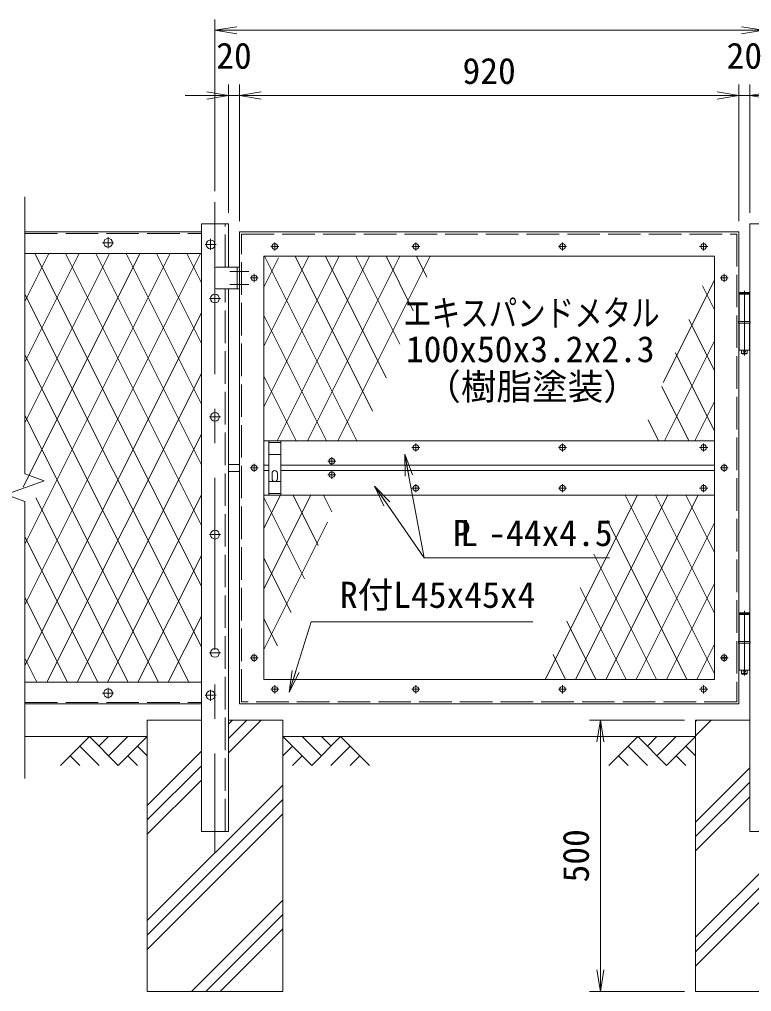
# Model space of a CAD drawing. Units: millimetres at full size. Extents: x -4200 to 4200, y -2970 to 2970.
# Drawn here: x -2957 to -1608, y -1039 to 753 of the extents above; entities that cross this region are included whole.
import ezdxf
from ezdxf.enums import TextEntityAlignment as Align

# ---------------------------------------------------------------- set-up
doc = ezdxf.new("R2010")
doc.units = ezdxf.units.MM
doc.header["$LTSCALE"] = 10
doc.linetypes.add('DASHED', pattern=[7.5, 6, -1.5])
doc.linetypes.add('USER1', pattern=[50.8, 31.75, -6.35, 6.35, -6.35])
for name, color, linetype, lineweight in [('0-1_D-STR3', 3, 'Continuous', 13), ('0-2_D-BMK', 2, 'USER1', 13), ('0-3_D-STR1', 1, 'Continuous', 18), ('0-4_D-STR4', 7, 'Continuous', 18), ('0-5_D-BGD', 7, 'Continuous', 18), ('0-6_D-STR-DIM', 7, 'Continuous', 13), ('0-7_0', 7, 'Continuous', 18), ('0-8_D-DCR-HCH', 7, 'Continuous', 13), ('0-9_D-STR-TXT', 7, 'Continuous', 13), ('0-A_D-STR2', 7, 'Continuous', 13)]:
    doc.layers.add(name, color=color, linetype=linetype, lineweight=lineweight)
doc.styles.add('ＭＳ ゴシック', font='')
doc.styles.get('ＭＳ ゴシック').set_extended_font_data('MS Gothic')

# ---------------------------------------------------------------- blocks, each defined once
blk = doc.blocks.new('_Open')
at = {"layer": '0-7_0'}
blk.add_line((-10, 1.667), (0, 0), dxfattribs=at)
blk.add_lwpolyline([(-10, -1.667), (0, 0), (-10, 0)], dxfattribs=at)

msp = doc.modelspace()

# ---------------------------------------------------------------- linework, layer by layer
at = {"layer": '0-1_D-STR3'}
for p, q in [((-2596.55, 294.37), (-2596.55, 258.37)), ((-2551.55, 296.37), (-2594.55, 296.37)), ((-2551.55, 296.37), (-2551.55, 256.37)), ((-2551.55, 256.37), (-2594.55, 256.37)), ((-1611.85, 246.37), (-1631.25, 246.37)), ((-1631.25, 246.37), (-1631.25, 196.37)), ((-1631.05, 248.37), (-1630.05, 249.37)), ((-1631.05, 248.37), (-1631.05, 246.37)), ((-1631.05, 248.37), (-1612.05, 248.37)), ((-1613.05, 249.37), (-1630.05, 249.37)), ((-1613.05, 249.37), (-1612.05, 248.37)), ((-1612.05, 248.37), (-1612.05, 246.37)), ((-1611.85, 246.37), (-1611.85, 196.37)), ((-1611.05, 196.37), (-1632.05, 196.37)), ((-1632.05, 196.37), (-1632.05, 193.37)), ((-1611.05, 193.37), (-1632.05, 193.37)), ((-1631.25, 193.37), (-1631.25, 143.37)), ((-1611.85, 193.37), (-1611.85, 143.37)), ((-1611.05, 196.37), (-1611.05, 193.37)), ((-1611.85, 143.37), (-1631.25, 143.37)), ((-1626.55, 143.37), (-1626.55, 137.37)), ((-1616.55, 143.37), (-1616.55, 137.37)), ((-1625.55, 136.37), (-1626.55, 137.37)), ((-1617.55, 136.37), (-1625.55, 136.37)), ((-2497.55, -23.63), (-2497.55, -123.63)), ((-2475.55, -23.63), (-2475.55, -123.63)), ((-2571.55, -67.13), (-2551.55, -67.13)), ((-2571.55, -80.13), (-2551.55, -80.13)), ((-2491.55, -93.63), (-2491.55, -83.63)), ((-2481.55, -93.63), (-2481.55, -83.63)), ((-1611.85, -343.63), (-1631.25, -343.63)), ((-1631.25, -343.63), (-1631.25, -393.63)), ((-1631.05, -341.63), (-1630.05, -340.63)), ((-1631.05, -341.63), (-1631.05, -343.63)), ((-1631.05, -341.63), (-1612.05, -341.63)), ((-1613.05, -340.63), (-1630.05, -340.63)), ((-1613.05, -340.63), (-1612.05, -341.63)), ((-1612.05, -341.63), (-1612.05, -343.63)), ((-1611.85, -343.63), (-1611.85, -393.63)), ((-1611.05, -393.63), (-1632.05, -393.63)), ((-1632.05, -393.63), (-1632.05, -396.63)), ((-1611.05, -393.63), (-1611.05, -396.63)), ((-1611.05, -396.63), (-1632.05, -396.63)), ((-1631.25, -396.63), (-1631.25, -446.63)), ((-1611.85, -396.63), (-1611.85, -446.63)), ((-1660.37, -424.02), (-1661.9, -424)), ((-1659.45, -422.77), (-1660.37, -423.24)), ((-1659.45, -424.5), (-1660.37, -424.02)), ((-1659.43, -422.75), (-1658.94, -421.83)), ((-1659.43, -424.52), (-1658.94, -425.44)), ((-1658.91, -420.28), (-1658.94, -421.83)), ((-1658.91, -426.98), (-1658.94, -425.44)), ((-1658.15, -420.28), (-1658.91, -420.28)), ((-1658.18, -426.98), (-1658.91, -426.98)), ((-1658.18, -420.28), (-1658.15, -421.83)), ((-1658.18, -426.98), (-1658.15, -425.44)), ((-1657.66, -422.75), (-1658.15, -421.83)), ((-1657.66, -424.52), (-1658.15, -425.44)), ((-1657.64, -422.77), (-1656.72, -423.24)), ((-1657.64, -424.5), (-1656.72, -424.02)), ((-1656.72, -423.24), (-1655.2, -423.27)), ((-1656.72, -424.02), (-1655.2, -424)), ((-1655.2, -423.27), (-1655.2, -424)), ((-1655.2, -423.27), (-1655.2, -424)), ((-1611.85, -446.63), (-1631.25, -446.63)), ((-1626.55, -446.63), (-1626.55, -452.63)), ((-1616.55, -446.63), (-1616.55, -452.63)), ((-1625.55, -453.63), (-1626.55, -452.63)), ((-1617.55, -453.63), (-1625.55, -453.63))]:
    msp.add_line(p, q, dxfattribs=at)
at = {"layer": '0-1_D-STR3', "linetype": 'DASHED'}
for p, q in [((-2555.55, 296.37), (-2555.55, 256.37)), ((-2475.55, -26.63), (-2497.55, -26.63)), ((-2475.55, -48.63), (-2497.55, -48.63)), ((-2497.55, -98.63), (-2475.55, -98.63)), ((-2475.55, -120.63), (-2497.55, -120.63))]:
    msp.add_line(p, q, dxfattribs=at)
at = {"layer": '0-1_D-STR3'}
for points in [[(-1617.55, 136.37), (-1616.55, 137.37), (-1626.55, 137.37)], [(-1660.37, -423.24), (-1661.9, -423.27), (-1661.9, -424)], [(-1617.55, -453.63), (-1616.55, -452.63), (-1626.55, -452.63)]]:
    msp.add_lwpolyline(points, dxfattribs=at)
for centre, radius in [((-2793.55, 341.37), 8), ((-2604.55, 338.37), 8), ((-2486.55, 334.37), 5.25), ((-2226.55, 334.37), 5.25), ((-1956.55, 334.37), 5.25), ((-1696.55, 334.37), 5.25), ((-2524.55, 276.37), 5.25), ((-1658.55, 276.37), 5.25), ((-2596.55, 238.37), 8), ((-1621.55, 141.37), 2), ((-2596.55, 20.37), 8), ((-2226.55, -36.13), 5.25), ((-1956.55, -36.13), 5.25), ((-1696.55, -36.13), 5.25), ((-2524.55, -73.63), 5.25), ((-2381.55, -61.13), 5.25), ((-1658.55, -73.63), 5.25), ((-2381.55, -86.13), 5.25), ((-2226.55, -111.13), 5.25), ((-1956.55, -111.13), 5.25), ((-1696.55, -111.13), 5.25), ((-2596.55, -196.63), 8), ((-2596.55, -414.63), 8), ((-2524.55, -423.63), 5.25), ((-1658.55, -423.63), 5.25), ((-1621.55, -448.63), 2), ((-2793.55, -488.63), 8), ((-2486.55, -481.63), 5.25), ((-2226.55, -481.63), 5.25), ((-1956.55, -481.63), 5.25), ((-1696.55, -481.63), 5.25), ((-2604.55, -492.63), 8)]:
    msp.add_circle(centre, radius, dxfattribs=at)
for centre, radius, start, end in [((-2594.55, 294.37), 2, 90, 180), ((-2594.55, 258.37), 2, 180, 270), ((-2486.55, -83.63), 5, 0.00035, 180.00001), ((-2486.55, -93.63), 5, 180.00002, 0.00001)]:
    msp.add_arc(centre, radius, start, end, dxfattribs=at)
at = {"layer": '0-2_D-BMK'}
for p, q in [((-2596.55, 416.37), (-2596.55, -783.63)), ((-2783.55, 341.37), (-2803.55, 341.37)), ((-2793.55, 351.37), (-2793.55, 331.37)), ((-2604.55, 348.37), (-2604.55, 328.37)), ((-2486.55, 341.81), (-2486.55, 326.93)), ((-2226.55, 341.81), (-2226.55, 326.93)), ((-1956.55, 341.81), (-1956.55, 326.93)), ((-1696.55, 341.81), (-1696.55, 326.93)), ((-2614.55, 338.37), (-2594.55, 338.37)), ((-2479.11, 334.37), (-2493.99, 334.37)), ((-2233.99, 334.37), (-2219.11, 334.37)), ((-1949.11, 334.37), (-1963.99, 334.37)), ((-1689.11, 334.37), (-1703.99, 334.37)), ((-2569.15, 288.37), (-2533.95, 288.37)), ((-2517.11, 276.37), (-2531.99, 276.37)), ((-2524.55, 283.81), (-2524.55, 268.93)), ((-1651.11, 276.37), (-1665.99, 276.37)), ((-1658.55, 283.81), (-1658.55, 268.93)), ((-2569.15, 264.37), (-2533.95, 264.37)), ((-1621.55, 252.77), (-1621.55, 133.61)), ((-2606.55, 238.37), (-2586.55, 238.37)), ((-2606.55, 20.37), (-2586.55, 20.37)), ((-2226.55, -28.69), (-2226.55, -43.57)), ((-1956.55, -28.69), (-1956.55, -43.57)), ((-1696.55, -28.69), (-1696.55, -43.57)), ((-2381.55, -53.69), (-2381.55, -68.57)), ((-2233.99, -36.13), (-2219.11, -36.13)), ((-1949.11, -36.13), (-1963.99, -36.13)), ((-1689.11, -36.13), (-1703.99, -36.13)), ((-2524.55, -66.19), (-2524.55, -81.07)), ((-2374.11, -61.13), (-2388.99, -61.13)), ((-1658.55, -66.19), (-1658.55, -81.07)), ((-2517.11, -73.63), (-2531.99, -73.63)), ((-2374.11, -86.13), (-2388.99, -86.13)), ((-2381.55, -78.69), (-2381.55, -93.57)), ((-1651.11, -73.63), (-1665.99, -73.63)), ((-2226.55, -103.69), (-2226.55, -118.57)), ((-1956.55, -103.69), (-1956.55, -118.57)), ((-1696.55, -103.69), (-1696.55, -118.57)), ((-2233.99, -111.13), (-2219.11, -111.13)), ((-1949.11, -111.13), (-1963.99, -111.13)), ((-1689.11, -111.13), (-1703.99, -111.13)), ((-2606.55, -196.63), (-2586.55, -196.63)), ((-1621.55, -337.23), (-1621.55, -456.39)), ((-2606.55, -414.63), (-2586.55, -414.63)), ((-2517.11, -423.63), (-2531.99, -423.63)), ((-2524.55, -416.19), (-2524.55, -431.07)), ((-1651.11, -423.63), (-1665.99, -423.63)), ((-1658.55, -416.19), (-1658.55, -431.07)), ((-2793.55, -498.63), (-2793.55, -478.63)), ((-2604.55, -482.63), (-2604.55, -502.63)), ((-2479.11, -481.63), (-2493.99, -481.63)), ((-2486.55, -474.19), (-2486.55, -489.07)), ((-2233.99, -481.63), (-2219.11, -481.63)), ((-2226.55, -474.19), (-2226.55, -489.07)), ((-1949.11, -481.63), (-1963.99, -481.63)), ((-1956.55, -474.19), (-1956.55, -489.07)), ((-1689.11, -481.63), (-1703.99, -481.63)), ((-1696.55, -474.19), (-1696.55, -489.07)), ((-2783.55, -488.63), (-2803.55, -488.63)), ((-2614.55, -492.63), (-2594.55, -492.63))]:
    msp.add_line(p, q, dxfattribs=at)
at = {"layer": '0-3_D-STR1'}
for p, q in [((-2621.55, 376.37), (-2621.55, -743.63)), ((-2571.55, 376.37), (-2621.55, 376.37)), ((-2571.55, 296.37), (-2571.55, 376.37)), ((-2946.55, 361.37), (-2621.55, 361.37)), ((-2621.55, 321.37), (-2946.55, 321.37)), ((-2506.55, 316.37), (-1676.55, 316.37)), ((-2506.55, -463.63), (-2506.55, 316.37)), ((-1676.55, 316.37), (-1676.55, -463.63)), ((-2571.55, -743.63), (-2571.55, 256.37)), ((-1676.55, -23.63), (-2506.55, -23.63)), ((-2497.54, -68.63), (-2506.55, -68.63)), ((-1676.55, -68.63), (-2475.54, -68.63)), ((-2497.54, -78.63), (-2506.55, -78.63)), ((-1676.55, -78.63), (-2475.54, -78.63)), ((-1676.55, -123.63), (-2506.55, -123.63)), ((-1676.55, -463.63), (-2506.55, -463.63)), ((-2506.55, -463.63), (-1676.55, -463.63)), ((-2621.55, -468.63), (-2946.55, -468.63)), ((-2946.55, -508.63), (-2621.55, -508.63)), ((-2621.55, -743.63), (-2571.55, -743.63))]:
    msp.add_line(p, q, dxfattribs=at)
at = {"layer": '0-3_D-STR1', "linetype": 'DASHED'}
for p, q in [((-2577.55, 296.37), (-2577.55, 376.37)), ((-2946.55, 358.37), (-2621.55, 358.37)), ((-2547.55, -504.63), (-2547.55, 357.37)), ((-2577.55, -743.63), (-2577.55, 256.37)), ((-2946.55, -505.63), (-2621.55, -505.63)), ((-1635.55, -504.63), (-2547.55, -504.63))]:
    msp.add_line(p, q, dxfattribs=at)
at = {"layer": '0-3_D-STR1'}
for points in [[(-1561.55, -743.63), (-1611.55, -743.63), (-1611.55, 376.37), (-1561.55, 376.37)], [(-1631.55, 361.37), (-1631.55, -508.63), (-2551.55, -508.63), (-2551.55, 361.37)]]:
    msp.add_lwpolyline(points, close=True, dxfattribs=at)
at = {"layer": '0-3_D-STR1', "linetype": 'DASHED'}
msp.add_lwpolyline([(-2547.55, 357.37), (-1635.55, 357.37), (-1635.55, -504.63)], dxfattribs=at)
at = {"layer": '0-4_D-STR4'}
for p, q in [((-2721.55, -538.63), (-2721.55, -1038.63)), ((-2721.55, -538.63), (-2621.55, -538.63)), ((-2571.55, -538.63), (-2471.55, -538.63)), ((-2471.55, -538.63), (-2471.55, -1038.63)), ((-1711.55, -538.63), (-1711.55, -1038.63)), ((-1711.55, -538.63), (-1611.55, -538.63)), ((-2721.55, -1038.63), (-2471.55, -1038.63)), ((-1711.55, -1038.63), (-1461.55, -1038.63))]:
    msp.add_line(p, q, dxfattribs=at)
at = {"layer": '0-5_D-BGD'}
for p, q in [((-2721.55, -568.63), (-2946.55, -568.63)), ((-2471.55, -568.63), (-1711.55, -568.63))]:
    msp.add_line(p, q, dxfattribs=at)
at = {"layer": '0-6_D-STR-DIM'}
for p, q in [((-2596.55, 436.37), (-2596.55, 752.86)), ((-2596.55, 732.86), (-1586.55, 732.86)), ((-2571.55, 396.37), (-2571.55, 632.86)), ((-2551.55, 381.37), (-2551.55, 632.86)), ((-2551.55, 381.37), (-2551.55, 632.86)), ((-1631.55, 381.37), (-1631.55, 632.86)), ((-1631.55, 381.37), (-1631.55, 632.86)), ((-1611.55, 396.37), (-1611.55, 632.86)), ((-2611.55, 612.86), (-2651.55, 612.86)), ((-2551.55, 612.86), (-2571.55, 612.86)), ((-1631.55, 612.86), (-2551.55, 612.86)), ((-2511.55, 612.86), (-2471.55, 612.86)), ((-1671.55, 612.86), (-1711.55, 612.86)), ((-1611.55, 612.86), (-1631.55, 612.86)), ((-2946.55, 425.82), (-2946.55, -84.41)), ((-2911.31, -97.23), (-2946.55, -84.41)), ((-2981.78, -122.88), (-2911.31, -97.23)), ((-2946.55, -135.71), (-2981.78, -122.88)), ((-2946.55, -135.71), (-2946.55, -645.94)), ((-1731.55, -538.63), (-1906.76, -538.63)), ((-1886.76, -538.63), (-1886.76, -1038.63)), ((-1731.55, -1038.63), (-1906.76, -1038.63))]:
    msp.add_line(p, q, dxfattribs=at)
at = {"layer": '0-8_D-DCR-HCH'}
for p, q in [((-2571.55, -598.88), (-2511.3, -538.63)), ((-2571.55, -572.36), (-2537.81, -538.63)), ((-2571.55, -545.85), (-2564.33, -538.63)), ((-1711.55, -567.41), (-1682.77, -538.63)), ((-1711.55, -540.89), (-1709.29, -538.63)), ((-2827.97, -568.63), (-2881.18, -621.84)), ((-2827.97, -568.63), (-2774.76, -621.84)), ((-2810.23, -586.37), (-2792.5, -568.63)), ((-2792.5, -604.11), (-2757.02, -568.63)), ((-2774.76, -621.84), (-2721.55, -568.63)), ((-2418.33, -621.84), (-2471.55, -568.63)), ((-2400.6, -604.11), (-2436.07, -568.63)), ((-2365.12, -568.63), (-2418.33, -621.84)), ((-2382.77, -586.46), (-2400.6, -568.63)), ((-2365.12, -568.63), (-2311.91, -621.84)), ((-1817.97, -568.63), (-1871.18, -621.84)), ((-1817.97, -568.63), (-1764.76, -621.84)), ((-1800.23, -586.37), (-1782.5, -568.63)), ((-1782.5, -604.11), (-1747.02, -568.63)), ((-1764.76, -621.84), (-1711.55, -568.63)), ((-2845.71, -586.37), (-2810.07, -621.84)), ((-2739.28, -586.37), (-2721.55, -604.03)), ((-2453.81, -586.37), (-2471.55, -604.03)), ((-2347.38, -586.37), (-2383.02, -621.84)), ((-1835.71, -586.37), (-1800.07, -621.84)), ((-1729.28, -586.37), (-1711.55, -604.03)), ((-2863.44, -604.11), (-2845.63, -621.84)), ((-2757.02, -604.11), (-2739.2, -621.84)), ((-2721.55, -695.85), (-2621.55, -595.85)), ((-2436.07, -604.11), (-2453.89, -621.84)), ((-2329.65, -604.11), (-2347.47, -621.84)), ((-1853.44, -604.11), (-1835.63, -621.84)), ((-1747.02, -604.11), (-1729.2, -621.84)), ((-2721.55, -722.36), (-2621.55, -622.36)), ((-1711.55, -726.51), (-1611.55, -626.51)), ((-2721.55, -748.88), (-2621.55, -648.88)), ((-2721.55, -907.98), (-2471.55, -657.98)), ((-1711.55, -753.02), (-1611.55, -653.02)), ((-1711.55, -779.54), (-1611.55, -679.54)), ((-2721.55, -934.5), (-2471.55, -684.5)), ((-1711.55, -938.64), (-1461.55, -688.64)), ((-2721.55, -961.01), (-2471.55, -711.01)), ((-1711.55, -965.16), (-1461.55, -715.16)), ((-1711.55, -991.67), (-1461.55, -741.67)), ((-2640.07, -1038.63), (-2471.55, -870.11)), ((-2613.55, -1038.63), (-2471.55, -896.63)), ((-2587.03, -1038.63), (-2471.55, -923.14))]:
    msp.add_line(p, q, dxfattribs=at)
at = {"layer": '0-9_D-STR-TXT'}
msp.add_line((-2211.02, -239.04), (-2246.66, -50.29), dxfattribs=at)
for points in [[(-1870, -239.04), (-2211.02, -239.04), (-2301.81, -108.75)], [(-2011.42, -357.51), (-2419.45, -357.51), (-2459.08, -485.01)]]:
    msp.add_lwpolyline(points, dxfattribs=at)
at = {"layer": '0-A_D-STR2'}
for p, q in [((-2949.91, -108.83), (-2734.81, 321.37)), ((-2946.55, -325.71), (-2623, 321.37)), ((-2946.55, -213.91), (-2678.9, 321.37)), ((-2946.55, 9.69), (-2790.71, 321.37)), ((-2946.55, 121.5), (-2846.61, 321.37)), ((-2946.55, 233.3), (-2902.51, 321.37)), ((-2928.09, 321.37), (-2621.55, -291.71)), ((-2872.18, 321.37), (-2621.55, -179.91)), ((-2816.28, 321.37), (-2621.55, -68.11)), ((-2760.38, 321.37), (-2621.55, 43.7)), ((-2704.48, 321.37), (-2621.55, 155.5)), ((-2648.58, 321.37), (-2621.55, 267.31)), ((-2423.61, 316.37), (-2506.55, 150.5)), ((-2367.71, 316.37), (-2506.55, 38.7)), ((-2479.51, 313.37), (-2506.55, 259.31)), ((-2335.09, -23.63), (-2505.09, 316.37)), ((-2311.81, 316.37), (-2481.81, -23.63)), ((-2306.36, 30.72), (-2449.19, 316.37)), ((-2255.91, 316.37), (-2425.91, -23.63)), ((-2281.35, 92.49), (-2393.29, 316.37)), ((-2200.01, 316.37), (-2370.01, -23.63)), ((-2256.33, 154.26), (-2337.38, 316.37)), ((-2231.32, 216.03), (-2281.48, 316.37)), ((-2206.3, 277.81), (-2225.58, 316.37)), ((-1676.55, 272.11), (-1770.82, 83.55)), ((-1676.55, 217.67), (-1698.63, 261.84)), ((-2946.55, 246.48), (-2621.55, -403.52)), ((-2946.55, -437.52), (-2621.55, 212.48)), ((-2390.99, -23.63), (-2506.55, 207.48)), ((-1676.55, 105.87), (-1723.64, 200.06)), ((-1676.55, 160.31), (-1768.51, -23.63)), ((-2946.55, 134.68), (-2644.89, -468.63)), ((-1676.55, -5.93), (-1748.66, 138.29)), ((-2906.2, -468.63), (-2621.55, 100.68)), ((-2446.89, -23.63), (-2506.55, 95.68)), ((-1723.6, -23.63), (-1773.67, 76.52)), ((-1676.55, 48.5), (-1712.61, -23.63)), ((-2946.55, 22.88), (-2700.79, -468.63)), ((-1779.5, -23.63), (-1798.69, 14.75)), ((-2850.3, -468.63), (-2621.55, -11.13)), ((-2794.4, -468.63), (-2621.55, -122.93)), ((-2475.91, -123.63), (-2506.55, -184.91)), ((-2420.01, -123.63), (-2506.55, -296.71)), ((-2406.42, -216.38), (-2452.79, -123.63)), ((-2381.41, -154.6), (-2396.89, -123.63)), ((-1818.51, -123.63), (-1988.51, -463.63)), ((-1762.61, -123.63), (-1932.61, -463.63)), ((-1706.71, -123.63), (-1876.71, -463.63)), ((-1676.55, -453.14), (-1841.3, -123.63)), ((-1676.55, -341.34), (-1785.4, -123.63)), ((-1676.55, -229.54), (-1729.5, -123.63)), ((-2926.76, -128.51), (-2756.69, -468.63)), ((-2431.44, -278.15), (-2506.55, -127.93)), ((-2389.14, -173.7), (-2506.55, -408.52)), ((-1727.2, -463.63), (-1873.73, -170.57)), ((-1676.55, -175.11), (-1820.81, -463.63)), ((-2946.55, -200.73), (-2812.59, -468.63)), ((-1783.11, -463.63), (-1898.75, -232.35)), ((-2738.5, -468.63), (-2621.55, -234.73)), ((-2456.45, -339.92), (-2506.55, -239.73)), ((-1839.01, -463.63), (-1923.76, -294.12)), ((-1676.55, -286.91), (-1764.91, -463.63)), ((-2946.55, -312.53), (-2868.5, -468.63)), ((-2682.59, -468.63), (-2621.55, -346.54)), ((-2481.47, -401.7), (-2506.55, -351.54)), ((-1894.91, -463.63), (-1948.78, -355.9)), ((-1676.55, -398.71), (-1709.01, -463.63)), ((-2946.55, -424.34), (-2924.4, -468.63)), ((-1950.81, -463.63), (-1973.79, -417.67))]:
    msp.add_line(p, q, dxfattribs=at)

# ---------------------------------------------------------------- block references
at = {"layer": '0-6_D-STR-DIM', "xscale": 4, "yscale": 4}
for p, rotation in [((-2596.55, 732.86), 180), ((-2551.55, 612.86), 180), ((-2551.55, 612.86), 180), ((-1611.55, 612.86), 180), ((-1886.76, -538.63), 90), ((-1886.76, -1038.63), 270)]:
    msp.add_blockref('_Open', p, dxfattribs=dict(at, rotation=rotation))
for p in [(-1586.55, 732.86), (-2571.55, 612.86), (-1631.55, 612.86), (-1631.55, 612.86)]:
    msp.add_blockref('_Open', p, dxfattribs=at)
at = {"layer": '0-9_D-STR-TXT', "xscale": 4, "yscale": 4}
for p, rotation in [((-2247.03, -48.33), 100.69123), ((-2302.95, -107.11), 124.86903), ((-2459.67, -486.92), 252.73639)]:
    msp.add_blockref('_Open', p, dxfattribs=dict(at, rotation=rotation))

# ---------------------------------------------------------------- texts
at = {"layer": '0-6_D-STR-DIM', "style": 'ＭＳ ゴシック'}
for s, p in [('20', (-2594.3, 647.61)), ('20', (-1654.3, 647.61)), ('920', (-2140.68, 619.61))]:
    msp.add_text(s, height=48.09, dxfattribs=at).set_placement(p, align=Align.BOTTOM_LEFT)
msp.add_text('500', height=48.09, rotation=90, dxfattribs=at).set_placement((-1893.51, -837.52), align=Align.BOTTOM_LEFT)
at = {"layer": '0-9_D-STR-TXT', "style": 'ＭＳ ゴシック', "width": 0.8}
msp.add_text('エキスパンドメタル', height=48.09, dxfattribs=at).set_placement((-2249.92, 173.33), align=Align.BOTTOM_LEFT)
at = {"layer": '0-9_D-STR-TXT', "style": 'ＭＳ ゴシック'}
for s, p in [('100x50x3.2x2.3', (-2244.92, 106.82)), ('（樹脂塗装）', (-2209.36, 37.63)), ('P -44x4.5', (-2158.58, -232.04)), ('L', (-2144.73, -232.04)), ('R付L45x45x4', (-2366.5, -345.93))]:
    msp.add_text(s, height=48.09, dxfattribs=at).set_placement(p, align=Align.BOTTOM_LEFT)

doc.saveas('drawing.dxf')
